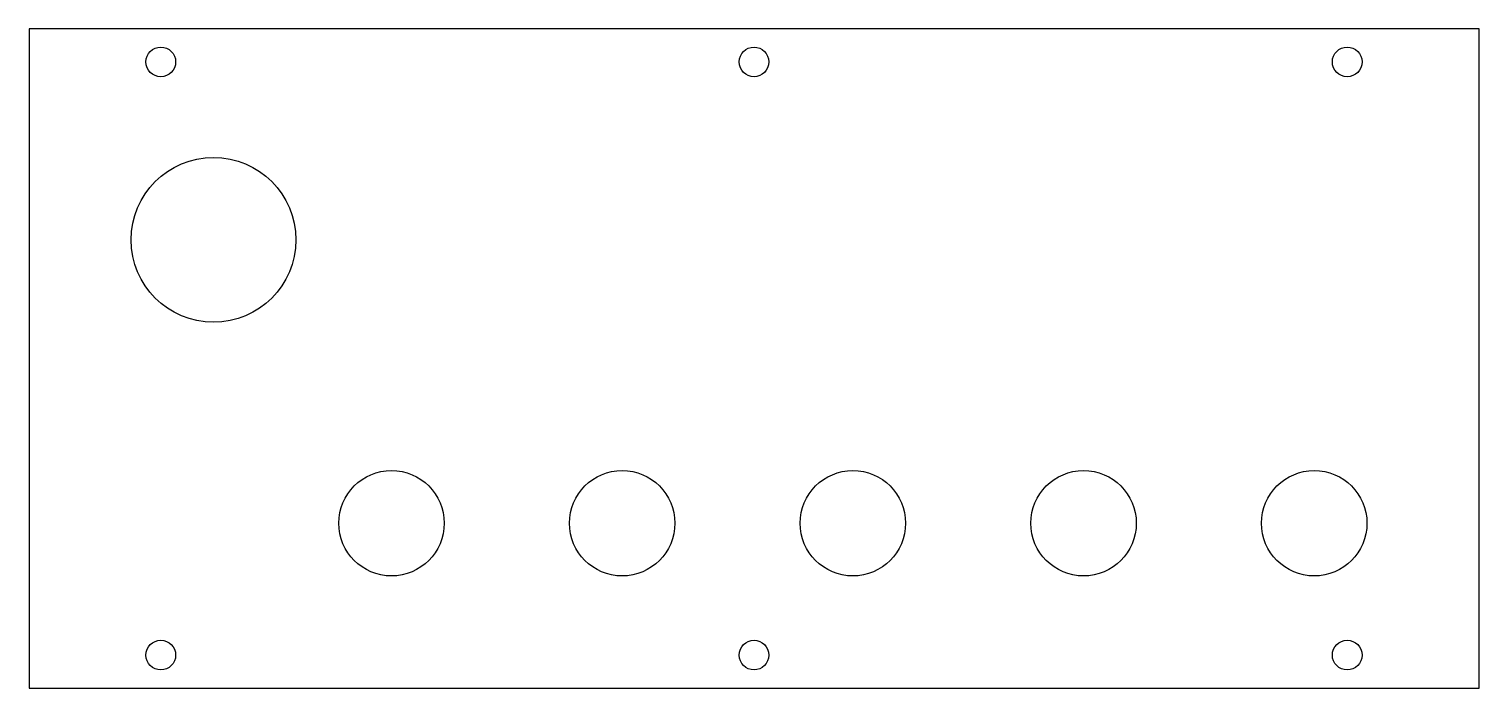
# Model space of a CAD drawing. Header units: millimetres. Extents: x 0 to 220, y 0 to 100.
import ezdxf

# ---------------------------------------------------------------- set-up
doc = ezdxf.new("R2010")
doc.units = ezdxf.units.MM

msp = doc.modelspace()

# ---------------------------------------------------------------- linework, layer by layer
at = {"layer": 'CUT'}
for p, q in [((220, 100), (0, 100)), ((0, 100), (0, 0)), ((220, 0), (220, 100)), ((0, 0), (220, 0))]:
    msp.add_line(p, q, dxfattribs=at)
for centre, radius in [((20, 95), 2.25), ((110, 95), 2.25), ((200, 95), 2.25), ((28, 68), 12.5), ((55, 25), 8), ((90, 25), 8), ((125, 25), 8), ((160, 25), 8), ((195, 25), 8), ((20, 5), 2.25), ((110, 5), 2.25), ((200, 5), 2.25)]:
    msp.add_circle(centre, radius, dxfattribs=at)

doc.saveas('drawing.dxf')
